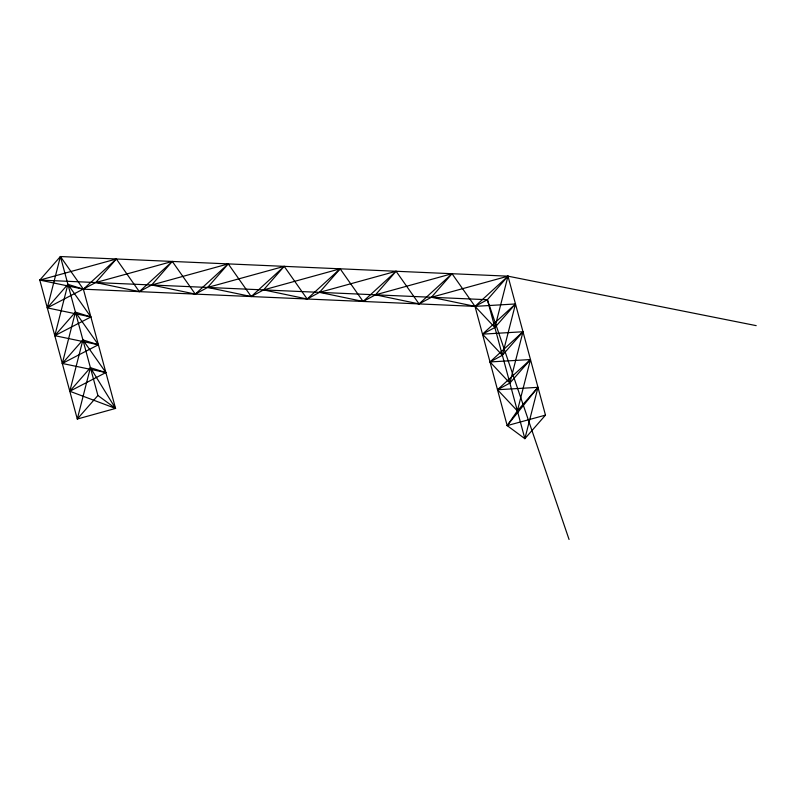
<?xml version="1.0" encoding="UTF-8"?>
<svg xmlns="http://www.w3.org/2000/svg" width="796" height="796" viewBox="0 0 796 796"><rect width="100%" height="100%" fill="white"/><g stroke="black" fill="none" stroke-linecap="round" stroke-linejoin="round"><path stroke-width="1.19" d="M545.479 415.124L507.181 425.611L517.37 410.885L497.51 389.741L509.868 383.095L522.982 331.753L502.375 355.305L482.505 334.161L522.982 331.753L490.008 361.951L530.484 359.543L509.868 383.095L490.008 361.951L502.375 355.305L515.49 303.963L475.013 306.37L431.432 297.266L452.038 273.715L419.064 303.913L375.483 294.819L396.1 271.267L363.115 301.465L340.151 268.809L319.534 292.361L363.115 301.465L375.483 294.819L452.038 273.715L475.013 306.37L507.181 425.611L524.872 438.676L545.479 415.124L507.987 276.172L60.416 256.531L47.302 307.873L90.883 316.977L67.909 284.321L47.302 307.873L95.749 282.54L172.304 261.436L195.279 294.092L207.637 287.446L284.202 266.352L307.166 299.007L319.534 292.361L396.1 271.267L419.064 303.913L431.432 297.266L507.987 276.172L756.2 325.644M507.987 276.172L494.873 327.514L482.505 334.161L515.49 303.963L494.873 327.514L475.013 306.37L83.381 289.187L39.8 280.083L77.292 419.034L115.559 408.428L83.381 289.187L60.416 256.531L39.8 280.083L487.381 299.724L507.987 276.172L475.013 306.37L487.381 299.724L569.06 539.469M507.181 425.611L537.987 387.334L497.51 389.741L530.484 359.543L517.37 410.885L537.987 387.334L524.872 438.676L487.381 299.724M60.416 256.531L97.908 395.483L77.292 419.034L90.406 367.692L105.878 372.558L69.799 391.244L82.913 339.902L98.376 344.767L62.297 363.454L75.411 312.112L90.883 316.977L54.795 335.663L67.909 284.321L83.381 289.187L116.355 258.989L139.33 291.644L151.698 284.988L228.253 263.894L251.228 296.55L263.585 289.903L340.151 268.809L307.166 299.007L263.585 289.903L284.202 266.352L251.228 296.55L207.637 287.446L228.253 263.894L195.279 294.092L151.698 284.988L172.304 261.436L139.33 291.644L95.749 282.54L116.355 258.989L39.8 280.083M115.559 408.428L69.799 391.244L90.406 367.692L115.559 408.428L97.908 395.483M75.411 312.112L54.795 335.663L98.376 344.767L75.411 312.112M82.913 339.902L62.297 363.454L105.878 372.558L82.913 339.902"/></g></svg>
